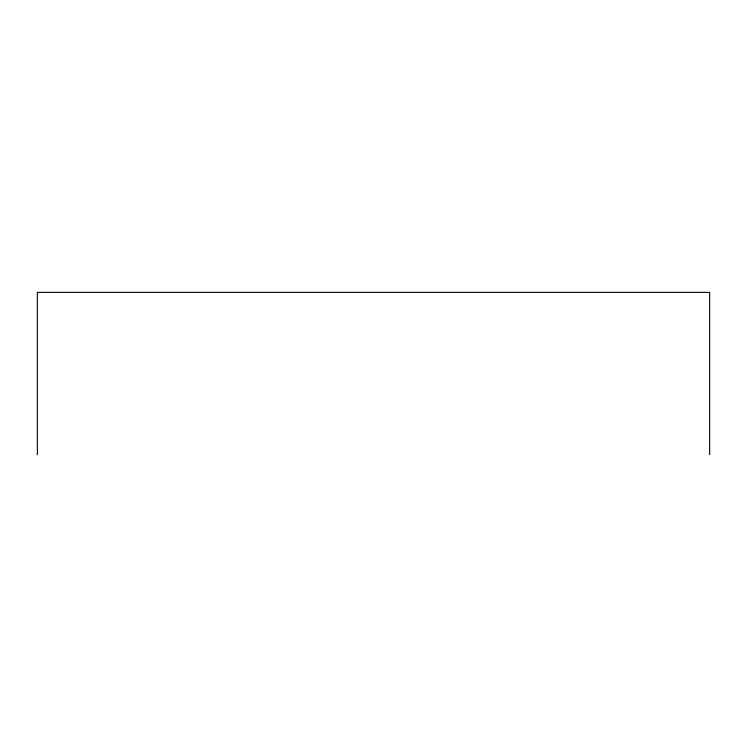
<?xml version="1.0" encoding="UTF-8"?>
<svg xmlns="http://www.w3.org/2000/svg" width="747" height="747" viewBox="0 0 747 747"><rect width="100%" height="100%" fill="white"/><g stroke="black" fill="none" stroke-linecap="round" stroke-linejoin="round"><path stroke-width="1.12" d="M709.65 454.634L709.65 292.366L37.35 292.366L37.35 454.634"/></g></svg>
